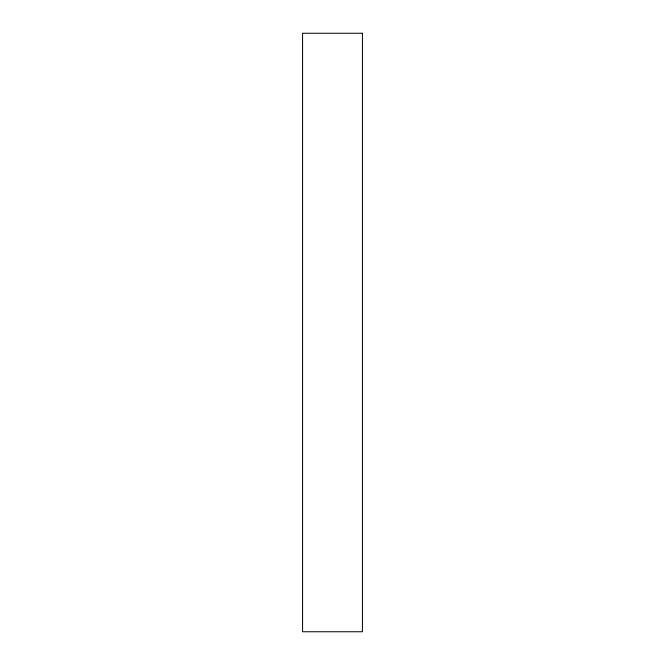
<?xml version="1.0" encoding="UTF-8"?>
<svg xmlns="http://www.w3.org/2000/svg" width="665" height="665" viewBox="0 0 665 665"><rect width="100%" height="100%" fill="white"/><g stroke="black" fill="none" stroke-linecap="round" stroke-linejoin="round"><path stroke-width="1" d="M362.425 33.25L302.575 33.25L302.575 631.75L362.425 631.75L362.425 33.25"/></g></svg>
